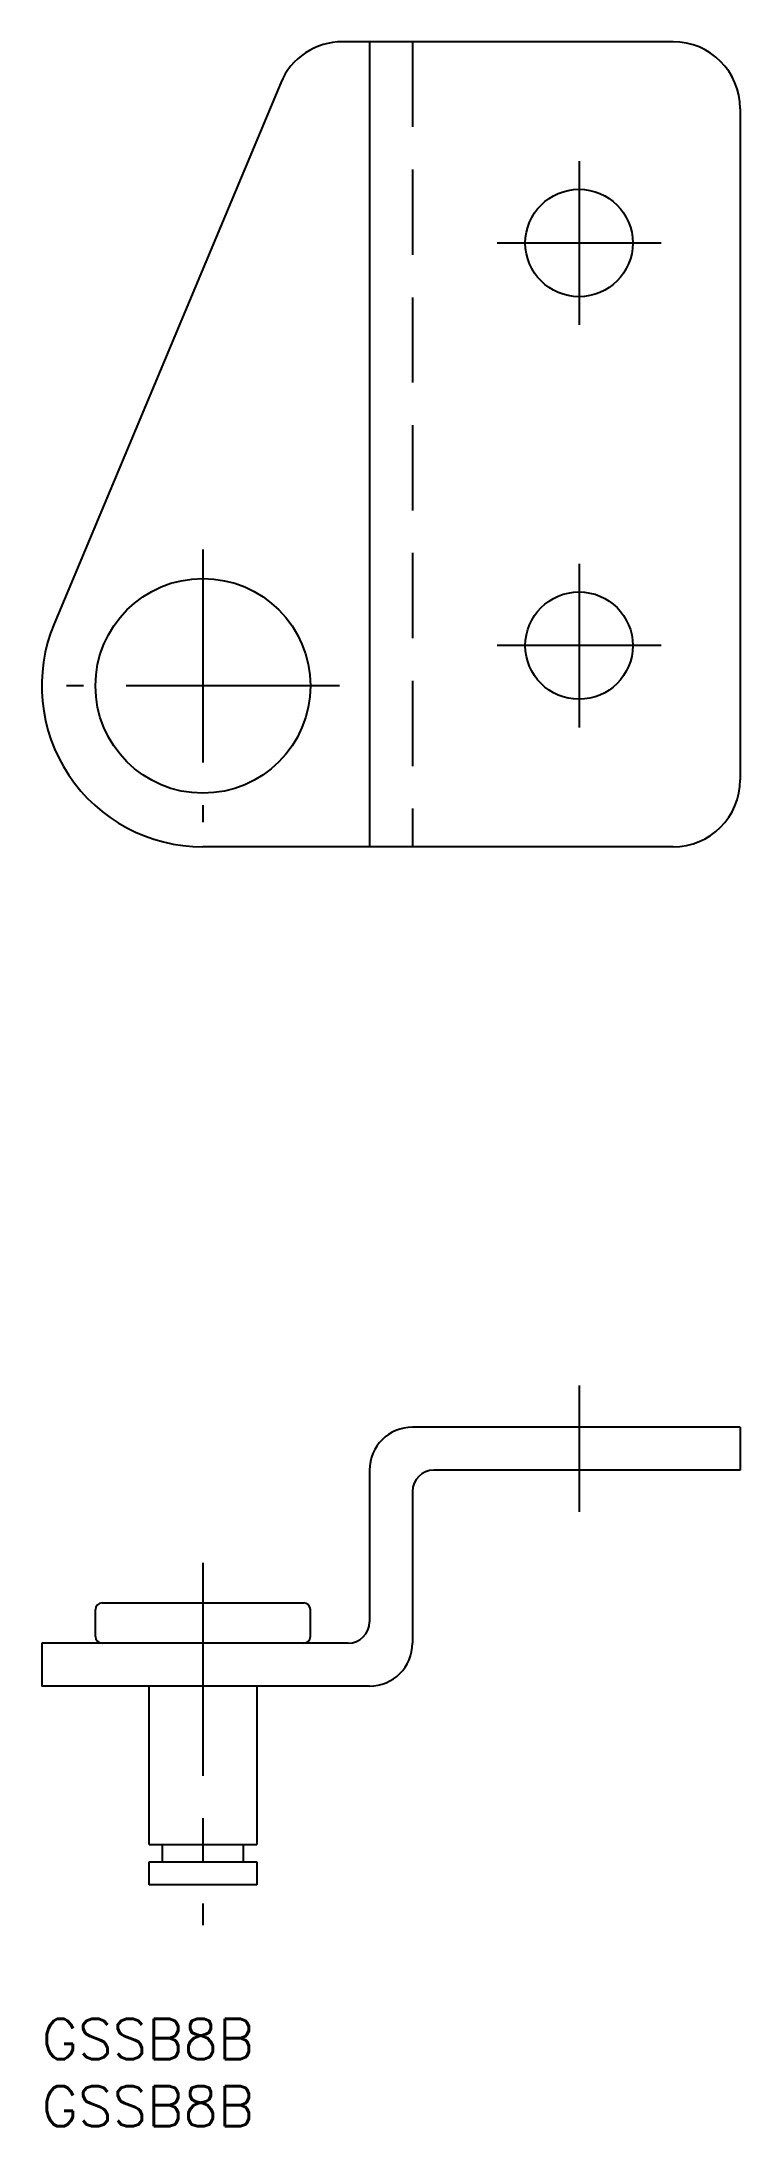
# Model space of a CAD drawing. Extents: x 0 to 52, y -8 to 147.
import ezdxf

# ---------------------------------------------------------------- set-up
doc = ezdxf.new("R2010")
doc.units = 0
doc.header["$LTSCALE"] = 0.5
doc.linetypes.add('CENTER', pattern=[50.8, 31.75, -6.35, 6.35, -6.35])
doc.linetypes.add('DASHED', pattern=[19.05, 12.7, -6.35])
for name, color, linetype in [('MSM_CENTER', 1, 'CENTER'), ('MSM_CONTINUOUS', 7, 'CONTINUOUS'), ('MSM_DASHED', 4, 'DASHED'), ('MSM_PART_NUMBER', 7, 'CONTINUOUS')]:
    doc.layers.add(name, color=color, linetype=linetype)
doc.styles.get("Standard").update_dxf_attribs({"font": 'txt.shx', "height": 3, "bigfont": 'bigfont.shx'})

# ---------------------------------------------------------------- blocks, each defined once
blk = doc.blocks.new('*U2')
at = {"layer": 'MSM_PART_NUMBER'}
blk.add_text('GSSB8B', height=3, dxfattribs=at).set_placement((0, -3))
blk = doc.blocks.new('*U3')
at = {"layer": 'MSM_PART_NUMBER'}
blk.add_text('GSSB8B', height=3, dxfattribs=at).set_placement((0, -8))

msp = doc.modelspace()

# ---------------------------------------------------------------- linework, layer by layer
at = {"layer": 'MSM_CENTER'}
for p, q in [((40, 138.44), (40, 126.24)), ((46.1, 132.34), (33.9, 132.34)), ((12, 109.51), (12, 89.18)), ((40, 108.44), (40, 96.24)), ((46.1, 102.34), (33.9, 102.34)), ((22.16, 99.34), (1.84, 99.34)), ((40, 47.2), (40, 37.8)), ((12, 34), (12, 7))]:
    msp.add_line(p, q, dxfattribs=at)
at = {"layer": 'MSM_CONTINUOUS'}
for p, q in [((47, 147.34), (22.4, 147.34)), ((24.4, 147.34), (24.4, 87.34)), ((17.79, 144.27), (0.93, 103.97)), ((52, 142.34), (52, 92.34)), ((47, 87.34), (12, 87.34)), ((52, 44.1), (27.6, 44.1)), ((52, 44.1), (52, 40.9)), ((24.4, 40.9), (24.4, 29.6)), ((52, 40.9), (29.2, 40.9)), ((27.6, 39.3), (27.6, 28)), ((4, 28.5), (4, 30.5)), ((4.5, 31), (19.5, 31)), ((20, 28.5), (20, 30.5)), ((22.8, 28), (0, 28)), ((0, 28), (0, 24.8)), ((24.4, 24.8), (0, 24.8)), ((8, 13), (8, 24.8)), ((16, 24.8), (16, 13)), ((8, 13), (16, 13)), ((9, 11.7), (9, 13)), ((15, 13), (15, 11.7)), ((8, 11.7), (16, 11.7)), ((8, 10), (8, 11.7)), ((16, 11.7), (16, 10)), ((16, 10), (8, 10))]:
    msp.add_line(p, q, dxfattribs=at)
for centre, radius in [((40, 132.34), 4), ((12, 99.34), 8), ((40, 102.34), 4)]:
    msp.add_circle(centre, radius, dxfattribs=at)
for centre, radius, start, end in [((22.4, 142.34), 5, 90, 157.2994), ((47, 142.34), 5, 0, 90), ((12, 99.34), 12, 157.2994, 270), ((47, 92.34), 5, 270, 0), ((27.6, 40.9), 3.2, 90, 180), ((29.2, 39.3), 1.6, 90, 180), ((4.5, 30.5), 0.5, 90, 180), ((19.5, 30.5), 0.5, 0, 90), ((22.8, 29.6), 1.6, 270, 0), ((4.5, 28.5), 0.5, 180, 270), ((19.5, 28.5), 0.5, 270, 0), ((24.4, 28), 3.2, 270, 0)]:
    msp.add_arc(centre, radius, start, end, dxfattribs=at)
at = {"layer": 'MSM_DASHED'}
msp.add_line((27.6, 147.34), (27.6, 87.34), dxfattribs=at)

# ---------------------------------------------------------------- block references
at = {"layer": 'MSM_CONTINUOUS'}
for name in ['*U2', '*U3']:
    msp.add_blockref(name, (0, 0), dxfattribs=at)

doc.saveas('drawing.dxf')
